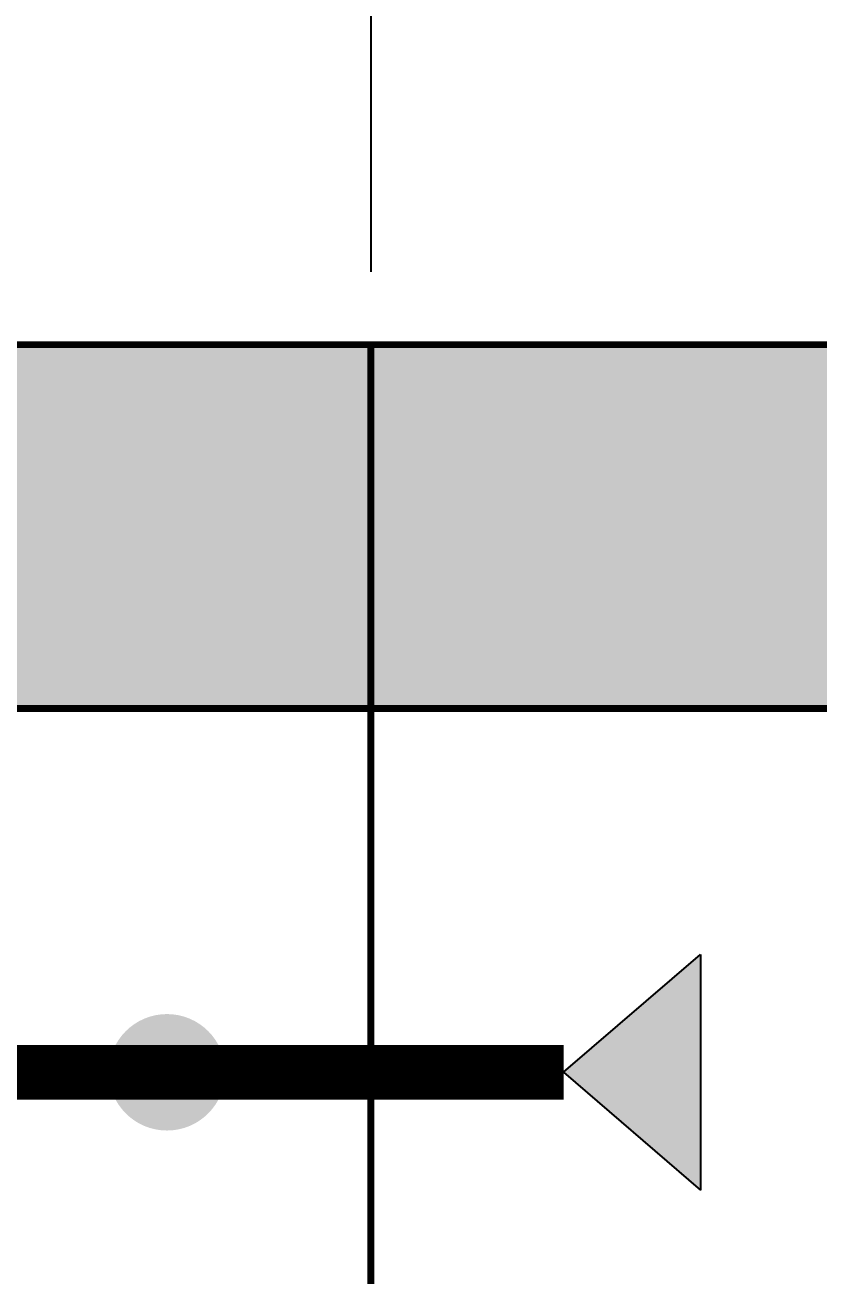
# Model space of a CAD drawing. Header units: millimetres. Extents: x -116965 to 323937, y 291661 to 566926.
# Drawn here: x -44627.4 to -44409.3, y 318482.8 to 318826.2 of the extents above; entities that cross this region are included whole.
import ezdxf

# ---------------------------------------------------------------- set-up
doc = ezdxf.new("R2010")
doc.units = ezdxf.units.MM
doc.header["$PDMODE"] = 35
doc.layers.get('0').update_dxf_attribs({"lineweight": 18})
doc.layers.add('AM_5', color=3, linetype='Continuous', lineweight=25)
doc.layers.add('C00-00-00', color=7, linetype='Continuous')
doc.layers.add('C34-3A-40', color=7, linetype='Continuous', true_color=0x343a40)
doc.layers.add('C62-64-69', color=7, linetype='Continuous', true_color=0x626469)
doc.styles.add('{18b73a54-fa43-428c-adcb-c1c7bbdf2c84}', font='Simplex.shx')
doc.dimstyles.new('kich thuoc$0', dxfattribs={"dimscale": 2, "dimtxt": 20, "dimasz": 16, "dimexe": 15, "dimexo": 10, "dimgap": 5, "dimtad": 1, "dimdec": 0, "dimzin": 0, "dimdsep": 46, "dimtxsty": '{18b73a54-fa43-428c-adcb-c1c7bbdf2c84}', "dimblk": 'OPEN30', "dimcen": 0.09, "dimclrd": 3, "dimclre": 3, "dimclrt": 3, "dimadec": 0, "dimazin": 0, "dimtfac": 1, "dimtdec": 0, "dimtofl": 0, "dimtmove": 0, "dimatfit": 3, "dimldrblk": 'OPEN30', "dimfxl": 1, "dimtolj": 1, "dimtzin": 0, "dimarcsym": 0})

# ---------------------------------------------------------------- blocks, each defined once
blk = doc.blocks.new('_Open30')
at = {"color": 0, "linetype": 'ByBlock', "lineweight": -2}
for p, q in [((-1, 0.268), (0, 0)), ((0, 0), (-1, -0.268)), ((0, 0), (-1, 0))]:
    blk.add_line(p, q, dxfattribs=at)
blk = doc.blocks.new('*D1855')
at = {"layer": 'AM_5', "color": 3, "lineweight": -2, "transparency": 16777216}
for p, q in [((-45232.26, 318758.44), (-45232.26, 319143.37)), ((-44532.26, 318758.44), (-44532.26, 319143.37)), ((-45202.26, 319113.37), (-44562.26, 319113.37))]:
    blk.add_line(p, q, dxfattribs=at)
at = {"layer": 'Defpoints', "color": 0, "lineweight": -3, "transparency": 16777216}
for p in [(-44532.26, 319113.37), (-45232.26, 318738.44), (-44532.26, 318738.44)]:
    blk.add_point(p, dxfattribs=at)
at = {"layer": 'AM_5', "color": 3, "lineweight": -2, "transparency": 16777216, "xscale": 30, "yscale": 30, "zscale": 30, "rotation": 180}
blk.add_blockref('_Open30', (-45232.26, 319113.37), dxfattribs=at)
at = {"layer": 'AM_5', "color": 3, "lineweight": -2, "transparency": 16777216, "xscale": 30, "yscale": 30, "zscale": 30}
blk.add_blockref('_Open30', (-44532.26, 319113.37), dxfattribs=at)
at = {"layer": 'AM_5', "color": 3, "transparency": 16777216, "insert": (-44882.26, 319143.37), "char_height": 40, "attachment_point": 5, "style": '{18b73a54-fa43-428c-adcb-c1c7bbdf2c84}'}
blk.add_mtext('\\A1;700', dxfattribs=at)
blk = doc.blocks.new('*D1863')
at = {"layer": 'AM_5', "color": 3, "lineweight": -2, "transparency": 16777216}
for p, q in [((-44532.26, 318758.39), (-44532.26, 319143.32)), ((-44132.26, 318758.39), (-44132.26, 319143.32)), ((-44502.26, 319113.32), (-44162.26, 319113.32))]:
    blk.add_line(p, q, dxfattribs=at)
at = {"layer": 'Defpoints', "color": 0, "lineweight": -3, "transparency": 16777216}
for p in [(-44132.26, 319113.32), (-44532.26, 318738.39), (-44132.26, 318738.39)]:
    blk.add_point(p, dxfattribs=at)
at = {"layer": 'AM_5', "color": 3, "lineweight": -2, "transparency": 16777216, "xscale": 30, "yscale": 30, "zscale": 30, "rotation": 180}
blk.add_blockref('_Open30', (-44532.26, 319113.32), dxfattribs=at)
at = {"layer": 'AM_5', "color": 3, "lineweight": -2, "transparency": 16777216, "xscale": 30, "yscale": 30, "zscale": 30}
blk.add_blockref('_Open30', (-44132.26, 319113.32), dxfattribs=at)
at = {"layer": 'AM_5', "color": 3, "transparency": 16777216, "insert": (-44332.26, 319143.32), "char_height": 40, "attachment_point": 5, "style": '{18b73a54-fa43-428c-adcb-c1c7bbdf2c84}'}
blk.add_mtext('\\A1;400', dxfattribs=at)

msp = doc.modelspace()

# ---------------------------------------------------------------- hatches: boundary and pattern name
at = {"lineweight": -3, "ltscale": 5}
h = msp.add_hatch(color=1, dxfattribs=at)
h.dxf.hatch_style = 1
h.paths.add_polyline_path([(-44441.855925, 318506.096574), (-44441.855925, 318570.845257), (-44479.422325, 318538.470915)])
at = {"layer": 'C00-00-00'}
h = msp.add_hatch(color=256, dxfattribs=at)
edge = h.paths.add_edge_path()
edge.add_arc((-44588.378217, 318538.470917), 15.997765, 0, 360)
at = {"layer": 'C34-3A-40'}
h = msp.add_hatch(color=256, dxfattribs=at)
h.dxf.hatch_style = 2
h.paths.add_polyline_path([(-45232.288327, 318738.443002), (-44532.386032, 318738.443002), (-44532.386032, 318638.456958), (-45232.288327, 318638.456958)])
h = msp.add_hatch(color=256, dxfattribs=at)
h.dxf.hatch_style = 2
h.paths.add_polyline_path([(-44532.386032, 318738.443002), (-44132.441867, 318738.443002), (-44132.441867, 318638.456958), (-44532.386032, 318638.456958)])
at = {"layer": 'C62-64-69'}
h = msp.add_hatch(color=256, dxfattribs=at)
h.dxf.hatch_style = 2
h.paths.add_polyline_path([(-44656.368727, 318729.444258), (-44624.373192, 318729.444258), (-44624.373192, 318722.445233), (-44656.368727, 318722.445233)])
h = msp.add_hatch(color=256, dxfattribs=at)
h.dxf.hatch_style = 2
h.paths.add_polyline_path([(-44624.373192, 318729.444258), (-44592.377657, 318729.444258), (-44592.377657, 318722.445233), (-44624.373192, 318722.445233)])
h = msp.add_hatch(color=256, dxfattribs=at)
h.dxf.hatch_style = 2
h.paths.add_polyline_path([(-44624.373192, 318729.444258), (-44592.377657, 318729.444258), (-44592.377657, 318722.445233), (-44624.373192, 318722.445233)])
h = msp.add_hatch(color=256, dxfattribs=at)
h.dxf.hatch_style = 2
h.paths.add_polyline_path([(-44592.377657, 318729.444258), (-44560.382127, 318729.444258), (-44560.382127, 318722.445233), (-44592.377657, 318722.445233)])
h = msp.add_hatch(color=256, dxfattribs=at)
h.dxf.hatch_style = 2
h.paths.add_polyline_path([(-44592.377657, 318729.444258), (-44560.382127, 318729.444258), (-44560.382127, 318722.445233), (-44592.377657, 318722.445233)])
h = msp.add_hatch(color=256, dxfattribs=at)
h.dxf.hatch_style = 2
h.paths.add_polyline_path([(-44560.382127, 318729.444258), (-44528.386592, 318729.444258), (-44528.386592, 318722.445233), (-44560.382127, 318722.445233)])
h = msp.add_hatch(color=256, dxfattribs=at)
h.dxf.hatch_style = 2
h.paths.add_polyline_path([(-44532.386032, 318729.444258), (-44500.390502, 318729.444258), (-44500.390502, 318722.445233), (-44532.386032, 318722.445233)])
h = msp.add_hatch(color=256, dxfattribs=at)
h.dxf.hatch_style = 2
h.paths.add_polyline_path([(-44500.390502, 318729.444258), (-44468.394967, 318729.444258), (-44468.394967, 318722.445233), (-44500.390502, 318722.445233)])
h = msp.add_hatch(color=256, dxfattribs=at)
h.dxf.hatch_style = 2
h.paths.add_polyline_path([(-44500.390502, 318729.444258), (-44468.394967, 318729.444258), (-44468.394967, 318722.445233), (-44500.390502, 318722.445233)])
h = msp.add_hatch(color=256, dxfattribs=at)
h.dxf.hatch_style = 2
h.paths.add_polyline_path([(-44468.394967, 318729.444258), (-44436.399432, 318729.444258), (-44436.399432, 318722.445233), (-44468.394967, 318722.445233)])
h = msp.add_hatch(color=256, dxfattribs=at)
h.dxf.hatch_style = 2
h.paths.add_polyline_path([(-44468.394967, 318729.444258), (-44436.399432, 318729.444258), (-44436.399432, 318722.445233), (-44468.394967, 318722.445233)])
h = msp.add_hatch(color=256, dxfattribs=at)
h.dxf.hatch_style = 2
h.paths.add_polyline_path([(-44436.399432, 318729.444258), (-44404.403902, 318729.444258), (-44404.403902, 318722.445233), (-44436.399432, 318722.445233)])
h = msp.add_hatch(color=256, dxfattribs=at)
h.dxf.hatch_style = 2
h.paths.add_polyline_path([(-44656.368727, 318722.445233), (-44624.373192, 318722.445233), (-44624.373192, 318720.445514), (-44656.368727, 318720.445514)])
h = msp.add_hatch(color=256, dxfattribs=at)
h.dxf.hatch_style = 2
h.paths.add_polyline_path([(-44624.373192, 318722.445233), (-44592.377657, 318722.445233), (-44592.377657, 318720.445514), (-44624.373192, 318720.445514)])
h = msp.add_hatch(color=256, dxfattribs=at)
h.dxf.hatch_style = 2
h.paths.add_polyline_path([(-44624.373192, 318722.445233), (-44592.377657, 318722.445233), (-44592.377657, 318720.445514), (-44624.373192, 318720.445514)])
h = msp.add_hatch(color=256, dxfattribs=at)
h.dxf.hatch_style = 2
h.paths.add_polyline_path([(-44592.377657, 318722.445233), (-44560.382127, 318722.445233), (-44560.382127, 318720.445514), (-44592.377657, 318720.445514)])
h = msp.add_hatch(color=256, dxfattribs=at)
h.dxf.hatch_style = 2
h.paths.add_polyline_path([(-44592.377657, 318722.445233), (-44560.382127, 318722.445233), (-44560.382127, 318720.445514), (-44592.377657, 318720.445514)])
h = msp.add_hatch(color=256, dxfattribs=at)
h.dxf.hatch_style = 2
h.paths.add_polyline_path([(-44560.382127, 318722.445233), (-44528.386592, 318722.445233), (-44528.386592, 318720.445514), (-44560.382127, 318720.445514)])
h = msp.add_hatch(color=256, dxfattribs=at)
h.dxf.hatch_style = 2
h.paths.add_polyline_path([(-44532.386032, 318722.445233), (-44500.390502, 318722.445233), (-44500.390502, 318720.445514), (-44532.386032, 318720.445514)])
h = msp.add_hatch(color=256, dxfattribs=at)
h.dxf.hatch_style = 2
h.paths.add_polyline_path([(-44500.390502, 318722.445233), (-44468.394967, 318722.445233), (-44468.394967, 318720.445514), (-44500.390502, 318720.445514)])
h = msp.add_hatch(color=256, dxfattribs=at)
h.dxf.hatch_style = 2
h.paths.add_polyline_path([(-44500.390502, 318722.445233), (-44468.394967, 318722.445233), (-44468.394967, 318720.445514), (-44500.390502, 318720.445514)])
h = msp.add_hatch(color=256, dxfattribs=at)
h.dxf.hatch_style = 2
h.paths.add_polyline_path([(-44468.394967, 318722.445233), (-44436.399432, 318722.445233), (-44436.399432, 318720.445514), (-44468.394967, 318720.445514)])
h = msp.add_hatch(color=256, dxfattribs=at)
h.dxf.hatch_style = 2
h.paths.add_polyline_path([(-44468.394967, 318722.445233), (-44436.399432, 318722.445233), (-44436.399432, 318720.445514), (-44468.394967, 318720.445514)])
h = msp.add_hatch(color=256, dxfattribs=at)
h.dxf.hatch_style = 2
h.paths.add_polyline_path([(-44436.399432, 318722.445233), (-44404.403902, 318722.445233), (-44404.403902, 318720.445514), (-44436.399432, 318720.445514)])
h = msp.add_hatch(color=256, dxfattribs=at)
h.dxf.hatch_style = 2
h.paths.add_polyline_path([(-44656.368727, 318720.445514), (-44624.373192, 318720.445514), (-44624.373192, 318713.446489), (-44656.368727, 318713.446489)])
h = msp.add_hatch(color=256, dxfattribs=at)
h.dxf.hatch_style = 2
h.paths.add_polyline_path([(-44624.373192, 318720.445514), (-44592.377657, 318720.445514), (-44592.377657, 318713.446489), (-44624.373192, 318713.446489)])
h = msp.add_hatch(color=256, dxfattribs=at)
h.dxf.hatch_style = 2
h.paths.add_polyline_path([(-44624.373192, 318720.445514), (-44592.377657, 318720.445514), (-44592.377657, 318713.446489), (-44624.373192, 318713.446489)])
h = msp.add_hatch(color=256, dxfattribs=at)
h.dxf.hatch_style = 2
h.paths.add_polyline_path([(-44592.377657, 318720.445514), (-44560.382127, 318720.445514), (-44560.382127, 318713.446489), (-44592.377657, 318713.446489)])
h = msp.add_hatch(color=256, dxfattribs=at)
h.dxf.hatch_style = 2
h.paths.add_polyline_path([(-44592.377657, 318720.445514), (-44560.382127, 318720.445514), (-44560.382127, 318713.446489), (-44592.377657, 318713.446489)])
h = msp.add_hatch(color=256, dxfattribs=at)
h.dxf.hatch_style = 2
h.paths.add_polyline_path([(-44560.382127, 318720.445514), (-44528.386592, 318720.445514), (-44528.386592, 318713.446489), (-44560.382127, 318713.446489)])
h = msp.add_hatch(color=256, dxfattribs=at)
h.dxf.hatch_style = 2
h.paths.add_polyline_path([(-44532.386032, 318720.445514), (-44500.390502, 318720.445514), (-44500.390502, 318713.446489), (-44532.386032, 318713.446489)])
h = msp.add_hatch(color=256, dxfattribs=at)
h.dxf.hatch_style = 2
h.paths.add_polyline_path([(-44500.390502, 318720.445514), (-44468.394967, 318720.445514), (-44468.394967, 318713.446489), (-44500.390502, 318713.446489)])
h = msp.add_hatch(color=256, dxfattribs=at)
h.dxf.hatch_style = 2
h.paths.add_polyline_path([(-44500.390502, 318720.445514), (-44468.394967, 318720.445514), (-44468.394967, 318713.446489), (-44500.390502, 318713.446489)])
h = msp.add_hatch(color=256, dxfattribs=at)
h.dxf.hatch_style = 2
h.paths.add_polyline_path([(-44468.394967, 318720.445514), (-44436.399432, 318720.445514), (-44436.399432, 318713.446489), (-44468.394967, 318713.446489)])
h = msp.add_hatch(color=256, dxfattribs=at)
h.dxf.hatch_style = 2
h.paths.add_polyline_path([(-44468.394967, 318720.445514), (-44436.399432, 318720.445514), (-44436.399432, 318713.446489), (-44468.394967, 318713.446489)])
h = msp.add_hatch(color=256, dxfattribs=at)
h.dxf.hatch_style = 2
h.paths.add_polyline_path([(-44436.399432, 318720.445514), (-44404.403902, 318720.445514), (-44404.403902, 318713.446489), (-44436.399432, 318713.446489)])
h = msp.add_hatch(color=256, dxfattribs=at)
h.dxf.hatch_style = 2
h.paths.add_polyline_path([(-44656.368727, 318713.446489), (-44624.373192, 318713.446489), (-44624.373192, 318711.446771), (-44656.368727, 318711.446771)])
h = msp.add_hatch(color=256, dxfattribs=at)
h.dxf.hatch_style = 2
h.paths.add_polyline_path([(-44656.368727, 318711.446771), (-44624.373192, 318711.446771), (-44624.373192, 318704.447745), (-44656.368727, 318704.447745)])
h = msp.add_hatch(color=256, dxfattribs=at)
h.dxf.hatch_style = 2
h.paths.add_polyline_path([(-44624.373192, 318713.446489), (-44592.377657, 318713.446489), (-44592.377657, 318711.446771), (-44624.373192, 318711.446771)])
h = msp.add_hatch(color=256, dxfattribs=at)
h.dxf.hatch_style = 2
h.paths.add_polyline_path([(-44624.373192, 318713.446489), (-44592.377657, 318713.446489), (-44592.377657, 318711.446771), (-44624.373192, 318711.446771)])
h = msp.add_hatch(color=256, dxfattribs=at)
h.dxf.hatch_style = 2
h.paths.add_polyline_path([(-44624.373192, 318711.446771), (-44592.377657, 318711.446771), (-44592.377657, 318704.447745), (-44624.373192, 318704.447745)])
h = msp.add_hatch(color=256, dxfattribs=at)
h.dxf.hatch_style = 2
h.paths.add_polyline_path([(-44624.373192, 318711.446771), (-44592.377657, 318711.446771), (-44592.377657, 318704.447745), (-44624.373192, 318704.447745)])
h = msp.add_hatch(color=256, dxfattribs=at)
h.dxf.hatch_style = 2
h.paths.add_polyline_path([(-44592.377657, 318713.446489), (-44560.382127, 318713.446489), (-44560.382127, 318711.446771), (-44592.377657, 318711.446771)])
h = msp.add_hatch(color=256, dxfattribs=at)
h.dxf.hatch_style = 2
h.paths.add_polyline_path([(-44592.377657, 318713.446489), (-44560.382127, 318713.446489), (-44560.382127, 318711.446771), (-44592.377657, 318711.446771)])
h = msp.add_hatch(color=256, dxfattribs=at)
h.dxf.hatch_style = 2
h.paths.add_polyline_path([(-44592.377657, 318711.446771), (-44560.382127, 318711.446771), (-44560.382127, 318704.447745), (-44592.377657, 318704.447745)])
h = msp.add_hatch(color=256, dxfattribs=at)
h.dxf.hatch_style = 2
h.paths.add_polyline_path([(-44592.377657, 318711.446771), (-44560.382127, 318711.446771), (-44560.382127, 318704.447745), (-44592.377657, 318704.447745)])
h = msp.add_hatch(color=256, dxfattribs=at)
h.dxf.hatch_style = 2
h.paths.add_polyline_path([(-44560.382127, 318713.446489), (-44528.386592, 318713.446489), (-44528.386592, 318711.446771), (-44560.382127, 318711.446771)])
h = msp.add_hatch(color=256, dxfattribs=at)
h.dxf.hatch_style = 2
h.paths.add_polyline_path([(-44560.382127, 318711.446771), (-44528.386592, 318711.446771), (-44528.386592, 318704.447745), (-44560.382127, 318704.447745)])
h = msp.add_hatch(color=256, dxfattribs=at)
h.dxf.hatch_style = 2
h.paths.add_polyline_path([(-44532.386032, 318713.446489), (-44500.390502, 318713.446489), (-44500.390502, 318711.446771), (-44532.386032, 318711.446771)])
h = msp.add_hatch(color=256, dxfattribs=at)
h.dxf.hatch_style = 2
h.paths.add_polyline_path([(-44532.386032, 318711.446771), (-44500.390502, 318711.446771), (-44500.390502, 318704.447745), (-44532.386032, 318704.447745)])
h = msp.add_hatch(color=256, dxfattribs=at)
h.dxf.hatch_style = 2
h.paths.add_polyline_path([(-44500.390502, 318713.446489), (-44468.394967, 318713.446489), (-44468.394967, 318711.446771), (-44500.390502, 318711.446771)])
h = msp.add_hatch(color=256, dxfattribs=at)
h.dxf.hatch_style = 2
h.paths.add_polyline_path([(-44500.390502, 318713.446489), (-44468.394967, 318713.446489), (-44468.394967, 318711.446771), (-44500.390502, 318711.446771)])
h = msp.add_hatch(color=256, dxfattribs=at)
h.dxf.hatch_style = 2
h.paths.add_polyline_path([(-44500.390502, 318711.446771), (-44468.394967, 318711.446771), (-44468.394967, 318704.447745), (-44500.390502, 318704.447745)])
h = msp.add_hatch(color=256, dxfattribs=at)
h.dxf.hatch_style = 2
h.paths.add_polyline_path([(-44500.390502, 318711.446771), (-44468.394967, 318711.446771), (-44468.394967, 318704.447745), (-44500.390502, 318704.447745)])
h = msp.add_hatch(color=256, dxfattribs=at)
h.dxf.hatch_style = 2
h.paths.add_polyline_path([(-44468.394967, 318713.446489), (-44436.399432, 318713.446489), (-44436.399432, 318711.446771), (-44468.394967, 318711.446771)])
h = msp.add_hatch(color=256, dxfattribs=at)
h.dxf.hatch_style = 2
h.paths.add_polyline_path([(-44468.394967, 318713.446489), (-44436.399432, 318713.446489), (-44436.399432, 318711.446771), (-44468.394967, 318711.446771)])
h = msp.add_hatch(color=256, dxfattribs=at)
h.dxf.hatch_style = 2
h.paths.add_polyline_path([(-44468.394967, 318711.446771), (-44436.399432, 318711.446771), (-44436.399432, 318704.447745), (-44468.394967, 318704.447745)])
h = msp.add_hatch(color=256, dxfattribs=at)
h.dxf.hatch_style = 2
h.paths.add_polyline_path([(-44468.394967, 318711.446771), (-44436.399432, 318711.446771), (-44436.399432, 318704.447745), (-44468.394967, 318704.447745)])
h = msp.add_hatch(color=256, dxfattribs=at)
h.dxf.hatch_style = 2
h.paths.add_polyline_path([(-44436.399432, 318713.446489), (-44404.403902, 318713.446489), (-44404.403902, 318711.446771), (-44436.399432, 318711.446771)])
h = msp.add_hatch(color=256, dxfattribs=at)
h.dxf.hatch_style = 2
h.paths.add_polyline_path([(-44436.399432, 318711.446771), (-44404.403902, 318711.446771), (-44404.403902, 318704.447745), (-44436.399432, 318704.447745)])
h = msp.add_hatch(color=256, dxfattribs=at)
h.dxf.hatch_style = 2
h.paths.add_polyline_path([(-44656.368727, 318704.447745), (-44624.373192, 318704.447745), (-44624.373192, 318702.448027), (-44656.368727, 318702.448027)])
h = msp.add_hatch(color=256, dxfattribs=at)
h.dxf.hatch_style = 2
h.paths.add_polyline_path([(-44624.373192, 318704.447745), (-44592.377657, 318704.447745), (-44592.377657, 318702.448027), (-44624.373192, 318702.448027)])
h = msp.add_hatch(color=256, dxfattribs=at)
h.dxf.hatch_style = 2
h.paths.add_polyline_path([(-44624.373192, 318704.447745), (-44592.377657, 318704.447745), (-44592.377657, 318702.448027), (-44624.373192, 318702.448027)])
h = msp.add_hatch(color=256, dxfattribs=at)
h.dxf.hatch_style = 2
h.paths.add_polyline_path([(-44592.377657, 318704.447745), (-44560.382127, 318704.447745), (-44560.382127, 318702.448027), (-44592.377657, 318702.448027)])
h = msp.add_hatch(color=256, dxfattribs=at)
h.dxf.hatch_style = 2
h.paths.add_polyline_path([(-44592.377657, 318704.447745), (-44560.382127, 318704.447745), (-44560.382127, 318702.448027), (-44592.377657, 318702.448027)])
h = msp.add_hatch(color=256, dxfattribs=at)
h.dxf.hatch_style = 2
h.paths.add_polyline_path([(-44560.382127, 318704.447745), (-44528.386592, 318704.447745), (-44528.386592, 318702.448027), (-44560.382127, 318702.448027)])
h = msp.add_hatch(color=256, dxfattribs=at)
h.dxf.hatch_style = 2
h.paths.add_polyline_path([(-44532.386032, 318704.447745), (-44500.390502, 318704.447745), (-44500.390502, 318702.448027), (-44532.386032, 318702.448027)])
h = msp.add_hatch(color=256, dxfattribs=at)
h.dxf.hatch_style = 2
h.paths.add_polyline_path([(-44500.390502, 318704.447745), (-44468.394967, 318704.447745), (-44468.394967, 318702.448027), (-44500.390502, 318702.448027)])
h = msp.add_hatch(color=256, dxfattribs=at)
h.dxf.hatch_style = 2
h.paths.add_polyline_path([(-44500.390502, 318704.447745), (-44468.394967, 318704.447745), (-44468.394967, 318702.448027), (-44500.390502, 318702.448027)])
h = msp.add_hatch(color=256, dxfattribs=at)
h.dxf.hatch_style = 2
h.paths.add_polyline_path([(-44468.394967, 318704.447745), (-44436.399432, 318704.447745), (-44436.399432, 318702.448027), (-44468.394967, 318702.448027)])
h = msp.add_hatch(color=256, dxfattribs=at)
h.dxf.hatch_style = 2
h.paths.add_polyline_path([(-44468.394967, 318704.447745), (-44436.399432, 318704.447745), (-44436.399432, 318702.448027), (-44468.394967, 318702.448027)])
h = msp.add_hatch(color=256, dxfattribs=at)
h.dxf.hatch_style = 2
h.paths.add_polyline_path([(-44436.399432, 318704.447745), (-44404.403902, 318704.447745), (-44404.403902, 318702.448027), (-44436.399432, 318702.448027)])
h = msp.add_hatch(color=256, dxfattribs=at)
h.dxf.hatch_style = 2
h.paths.add_polyline_path([(-44656.368727, 318702.448027), (-44624.373192, 318702.448027), (-44624.373192, 318695.449001), (-44656.368727, 318695.449001)])
h = msp.add_hatch(color=256, dxfattribs=at)
h.dxf.hatch_style = 2
h.paths.add_polyline_path([(-44624.373192, 318702.448027), (-44592.377657, 318702.448027), (-44592.377657, 318695.449001), (-44624.373192, 318695.449001)])
h = msp.add_hatch(color=256, dxfattribs=at)
h.dxf.hatch_style = 2
h.paths.add_polyline_path([(-44624.373192, 318702.448027), (-44592.377657, 318702.448027), (-44592.377657, 318695.449001), (-44624.373192, 318695.449001)])
h = msp.add_hatch(color=256, dxfattribs=at)
h.dxf.hatch_style = 2
h.paths.add_polyline_path([(-44592.377657, 318702.448027), (-44560.382127, 318702.448027), (-44560.382127, 318695.449001), (-44592.377657, 318695.449001)])
h = msp.add_hatch(color=256, dxfattribs=at)
h.dxf.hatch_style = 2
h.paths.add_polyline_path([(-44592.377657, 318702.448027), (-44560.382127, 318702.448027), (-44560.382127, 318695.449001), (-44592.377657, 318695.449001)])
h = msp.add_hatch(color=256, dxfattribs=at)
h.dxf.hatch_style = 2
h.paths.add_polyline_path([(-44560.382127, 318702.448027), (-44528.386592, 318702.448027), (-44528.386592, 318695.449001), (-44560.382127, 318695.449001)])
h = msp.add_hatch(color=256, dxfattribs=at)
h.dxf.hatch_style = 2
h.paths.add_polyline_path([(-44532.386032, 318702.448027), (-44500.390502, 318702.448027), (-44500.390502, 318695.449001), (-44532.386032, 318695.449001)])
h = msp.add_hatch(color=256, dxfattribs=at)
h.dxf.hatch_style = 2
h.paths.add_polyline_path([(-44500.390502, 318702.448027), (-44468.394967, 318702.448027), (-44468.394967, 318695.449001), (-44500.390502, 318695.449001)])
h = msp.add_hatch(color=256, dxfattribs=at)
h.dxf.hatch_style = 2
h.paths.add_polyline_path([(-44500.390502, 318702.448027), (-44468.394967, 318702.448027), (-44468.394967, 318695.449001), (-44500.390502, 318695.449001)])
h = msp.add_hatch(color=256, dxfattribs=at)
h.dxf.hatch_style = 2
h.paths.add_polyline_path([(-44468.394967, 318702.448027), (-44436.399432, 318702.448027), (-44436.399432, 318695.449001), (-44468.394967, 318695.449001)])
h = msp.add_hatch(color=256, dxfattribs=at)
h.dxf.hatch_style = 2
h.paths.add_polyline_path([(-44468.394967, 318702.448027), (-44436.399432, 318702.448027), (-44436.399432, 318695.449001), (-44468.394967, 318695.449001)])
h = msp.add_hatch(color=256, dxfattribs=at)
h.dxf.hatch_style = 2
h.paths.add_polyline_path([(-44436.399432, 318702.448027), (-44404.403902, 318702.448027), (-44404.403902, 318695.449001), (-44436.399432, 318695.449001)])
h = msp.add_hatch(color=256, dxfattribs=at)
h.dxf.hatch_style = 2
h.paths.add_polyline_path([(-44656.368727, 318695.449001), (-44624.373192, 318695.449001), (-44624.373192, 318693.449283), (-44656.368727, 318693.449283)])
h = msp.add_hatch(color=256, dxfattribs=at)
h.dxf.hatch_style = 2
h.paths.add_polyline_path([(-44624.373192, 318695.449001), (-44592.377657, 318695.449001), (-44592.377657, 318693.449283), (-44624.373192, 318693.449283)])
h = msp.add_hatch(color=256, dxfattribs=at)
h.dxf.hatch_style = 2
h.paths.add_polyline_path([(-44624.373192, 318695.449001), (-44592.377657, 318695.449001), (-44592.377657, 318693.449283), (-44624.373192, 318693.449283)])
h = msp.add_hatch(color=256, dxfattribs=at)
h.dxf.hatch_style = 2
h.paths.add_polyline_path([(-44592.377657, 318695.449001), (-44560.382127, 318695.449001), (-44560.382127, 318693.449283), (-44592.377657, 318693.449283)])
h = msp.add_hatch(color=256, dxfattribs=at)
h.dxf.hatch_style = 2
h.paths.add_polyline_path([(-44592.377657, 318695.449001), (-44560.382127, 318695.449001), (-44560.382127, 318693.449283), (-44592.377657, 318693.449283)])
h = msp.add_hatch(color=256, dxfattribs=at)
h.dxf.hatch_style = 2
h.paths.add_polyline_path([(-44560.382127, 318695.449001), (-44528.386592, 318695.449001), (-44528.386592, 318693.449283), (-44560.382127, 318693.449283)])
h = msp.add_hatch(color=256, dxfattribs=at)
h.dxf.hatch_style = 2
h.paths.add_polyline_path([(-44532.386032, 318695.449001), (-44500.390502, 318695.449001), (-44500.390502, 318693.449283), (-44532.386032, 318693.449283)])
h = msp.add_hatch(color=256, dxfattribs=at)
h.dxf.hatch_style = 2
h.paths.add_polyline_path([(-44500.390502, 318695.449001), (-44468.394967, 318695.449001), (-44468.394967, 318693.449283), (-44500.390502, 318693.449283)])
h = msp.add_hatch(color=256, dxfattribs=at)
h.dxf.hatch_style = 2
h.paths.add_polyline_path([(-44500.390502, 318695.449001), (-44468.394967, 318695.449001), (-44468.394967, 318693.449283), (-44500.390502, 318693.449283)])
h = msp.add_hatch(color=256, dxfattribs=at)
h.dxf.hatch_style = 2
h.paths.add_polyline_path([(-44468.394967, 318695.449001), (-44436.399432, 318695.449001), (-44436.399432, 318693.449283), (-44468.394967, 318693.449283)])
h = msp.add_hatch(color=256, dxfattribs=at)
h.dxf.hatch_style = 2
h.paths.add_polyline_path([(-44468.394967, 318695.449001), (-44436.399432, 318695.449001), (-44436.399432, 318693.449283), (-44468.394967, 318693.449283)])
h = msp.add_hatch(color=256, dxfattribs=at)
h.dxf.hatch_style = 2
h.paths.add_polyline_path([(-44436.399432, 318695.449001), (-44404.403902, 318695.449001), (-44404.403902, 318693.449283), (-44436.399432, 318693.449283)])
h = msp.add_hatch(color=256, dxfattribs=at)
h.dxf.hatch_style = 2
h.paths.add_polyline_path([(-44656.368727, 318693.449283), (-44624.373192, 318693.449283), (-44624.373192, 318686.450258), (-44656.368727, 318686.450258)])
h = msp.add_hatch(color=256, dxfattribs=at)
h.dxf.hatch_style = 2
h.paths.add_polyline_path([(-44624.373192, 318693.449283), (-44592.377657, 318693.449283), (-44592.377657, 318686.450258), (-44624.373192, 318686.450258)])
h = msp.add_hatch(color=256, dxfattribs=at)
h.dxf.hatch_style = 2
h.paths.add_polyline_path([(-44624.373192, 318693.449283), (-44592.377657, 318693.449283), (-44592.377657, 318686.450258), (-44624.373192, 318686.450258)])
h = msp.add_hatch(color=256, dxfattribs=at)
h.dxf.hatch_style = 2
h.paths.add_polyline_path([(-44592.377657, 318693.449283), (-44560.382127, 318693.449283), (-44560.382127, 318686.450258), (-44592.377657, 318686.450258)])
h = msp.add_hatch(color=256, dxfattribs=at)
h.dxf.hatch_style = 2
h.paths.add_polyline_path([(-44592.377657, 318693.449283), (-44560.382127, 318693.449283), (-44560.382127, 318686.450258), (-44592.377657, 318686.450258)])
h = msp.add_hatch(color=256, dxfattribs=at)
h.dxf.hatch_style = 2
h.paths.add_polyline_path([(-44560.382127, 318693.449283), (-44528.386592, 318693.449283), (-44528.386592, 318686.450258), (-44560.382127, 318686.450258)])
h = msp.add_hatch(color=256, dxfattribs=at)
h.dxf.hatch_style = 2
h.paths.add_polyline_path([(-44532.386032, 318693.449283), (-44500.390502, 318693.449283), (-44500.390502, 318686.450258), (-44532.386032, 318686.450258)])
h = msp.add_hatch(color=256, dxfattribs=at)
h.dxf.hatch_style = 2
h.paths.add_polyline_path([(-44500.390502, 318693.449283), (-44468.394967, 318693.449283), (-44468.394967, 318686.450258), (-44500.390502, 318686.450258)])
h = msp.add_hatch(color=256, dxfattribs=at)
h.dxf.hatch_style = 2
h.paths.add_polyline_path([(-44500.390502, 318693.449283), (-44468.394967, 318693.449283), (-44468.394967, 318686.450258), (-44500.390502, 318686.450258)])
h = msp.add_hatch(color=256, dxfattribs=at)
h.dxf.hatch_style = 2
h.paths.add_polyline_path([(-44468.394967, 318693.449283), (-44436.399432, 318693.449283), (-44436.399432, 318686.450258), (-44468.394967, 318686.450258)])
h = msp.add_hatch(color=256, dxfattribs=at)
h.dxf.hatch_style = 2
h.paths.add_polyline_path([(-44468.394967, 318693.449283), (-44436.399432, 318693.449283), (-44436.399432, 318686.450258), (-44468.394967, 318686.450258)])
h = msp.add_hatch(color=256, dxfattribs=at)
h.dxf.hatch_style = 2
h.paths.add_polyline_path([(-44436.399432, 318693.449283), (-44404.403902, 318693.449283), (-44404.403902, 318686.450258), (-44436.399432, 318686.450258)])
h = msp.add_hatch(color=256, dxfattribs=at)
h.dxf.hatch_style = 2
h.paths.add_polyline_path([(-44656.368727, 318686.450258), (-44624.373192, 318686.450258), (-44624.373192, 318684.450539), (-44656.368727, 318684.450539)])
h = msp.add_hatch(color=256, dxfattribs=at)
h.dxf.hatch_style = 2
h.paths.add_polyline_path([(-44624.373192, 318686.450258), (-44592.377657, 318686.450258), (-44592.377657, 318684.450539), (-44624.373192, 318684.450539)])
h = msp.add_hatch(color=256, dxfattribs=at)
h.dxf.hatch_style = 2
h.paths.add_polyline_path([(-44624.373192, 318686.450258), (-44592.377657, 318686.450258), (-44592.377657, 318684.450539), (-44624.373192, 318684.450539)])
h = msp.add_hatch(color=256, dxfattribs=at)
h.dxf.hatch_style = 2
h.paths.add_polyline_path([(-44592.377657, 318686.450258), (-44560.382127, 318686.450258), (-44560.382127, 318684.450539), (-44592.377657, 318684.450539)])
h = msp.add_hatch(color=256, dxfattribs=at)
h.dxf.hatch_style = 2
h.paths.add_polyline_path([(-44592.377657, 318686.450258), (-44560.382127, 318686.450258), (-44560.382127, 318684.450539), (-44592.377657, 318684.450539)])
h = msp.add_hatch(color=256, dxfattribs=at)
h.dxf.hatch_style = 2
h.paths.add_polyline_path([(-44560.382127, 318686.450258), (-44528.386592, 318686.450258), (-44528.386592, 318684.450539), (-44560.382127, 318684.450539)])
h = msp.add_hatch(color=256, dxfattribs=at)
h.dxf.hatch_style = 2
h.paths.add_polyline_path([(-44532.386032, 318686.450258), (-44500.390502, 318686.450258), (-44500.390502, 318684.450539), (-44532.386032, 318684.450539)])
h = msp.add_hatch(color=256, dxfattribs=at)
h.dxf.hatch_style = 2
h.paths.add_polyline_path([(-44500.390502, 318686.450258), (-44468.394967, 318686.450258), (-44468.394967, 318684.450539), (-44500.390502, 318684.450539)])
h = msp.add_hatch(color=256, dxfattribs=at)
h.dxf.hatch_style = 2
h.paths.add_polyline_path([(-44500.390502, 318686.450258), (-44468.394967, 318686.450258), (-44468.394967, 318684.450539), (-44500.390502, 318684.450539)])
h = msp.add_hatch(color=256, dxfattribs=at)
h.dxf.hatch_style = 2
h.paths.add_polyline_path([(-44468.394967, 318686.450258), (-44436.399432, 318686.450258), (-44436.399432, 318684.450539), (-44468.394967, 318684.450539)])
h = msp.add_hatch(color=256, dxfattribs=at)
h.dxf.hatch_style = 2
h.paths.add_polyline_path([(-44468.394967, 318686.450258), (-44436.399432, 318686.450258), (-44436.399432, 318684.450539), (-44468.394967, 318684.450539)])
h = msp.add_hatch(color=256, dxfattribs=at)
h.dxf.hatch_style = 2
h.paths.add_polyline_path([(-44436.399432, 318686.450258), (-44404.403902, 318686.450258), (-44404.403902, 318684.450539), (-44436.399432, 318684.450539)])

# ---------------------------------------------------------------- linework, layer by layer
at = {"lineweight": -3, "ltscale": 5}
for p, q in [((-44479.422325, 318538.470915), (-44441.855925, 318570.845257)), ((-44441.855925, 318570.845257), (-44441.855925, 318506.096574)), ((-44479.422325, 318538.470915), (-44441.855925, 318506.096574))]:
    msp.add_line(p, q, dxfattribs=at)
at = {"color": 1, "lineweight": -3, "ltscale": 5, "const_width": 15}
msp.add_lwpolyline([(-44845.325314, 318538.470915), (-44479.422325, 318538.470915)], dxfattribs=at)
at = {"layer": 'C00-00-00', "lineweight": 211}
for points in [[(-45232.288327, 318738.443002), (-44532.386032, 318738.443002), (-44532.386032, 316538.750083), (-45232.288327, 316538.750083)], [(-45232.288327, 318738.443002), (-44532.386032, 318738.443002), (-44532.386032, 318638.456958), (-45232.288327, 318638.456958)], [(-44532.386032, 318738.443002), (-44132.441867, 318738.443002), (-44132.441867, 318638.456958), (-44532.386032, 318638.456958)]]:
    msp.add_lwpolyline(points, close=True, dxfattribs=at)
at = {"layer": 'C00-00-00', "lineweight": 100}
for points in [[(-45232.288327, 318638.456958), (-44532.386032, 318638.456958), (-44532.386032, 318438.484877), (-45232.288327, 318438.484877)], [(-44532.386032, 318638.456958), (-44132.441867, 318638.456958), (-44132.441867, 316638.736127), (-44532.386032, 316638.736127)]]:
    msp.add_lwpolyline(points, close=True, dxfattribs=at)

# ---------------------------------------------------------------- dimensions: what is measured, and where the dimension line sits
at = {"layer": 'AM_5'}
for base, p1, p2, picture, middle in [((-44532.260407, 319113.366832), (-45232.260323, 318738.443), (-44532.260407, 318738.443), '*D1855', (-44882.260365, 319143.366832)), ((-44132.260407, 319113.318354), (-44532.260323, 318738.394522), (-44132.260407, 318738.394522), '*D1863', (-44332.260365, 319143.318354))]:
    dim = msp.add_linear_dim(base=base, p1=p1, p2=p2, dimstyle='kich thuoc$0', override={"dimasz": 15, "dimtdec": 4}, dxfattribs=at)
    dim.commit()
    dim.dimension.update_dxf_attribs({"geometry": picture, "text_midpoint": middle})

doc.saveas('drawing.dxf')
